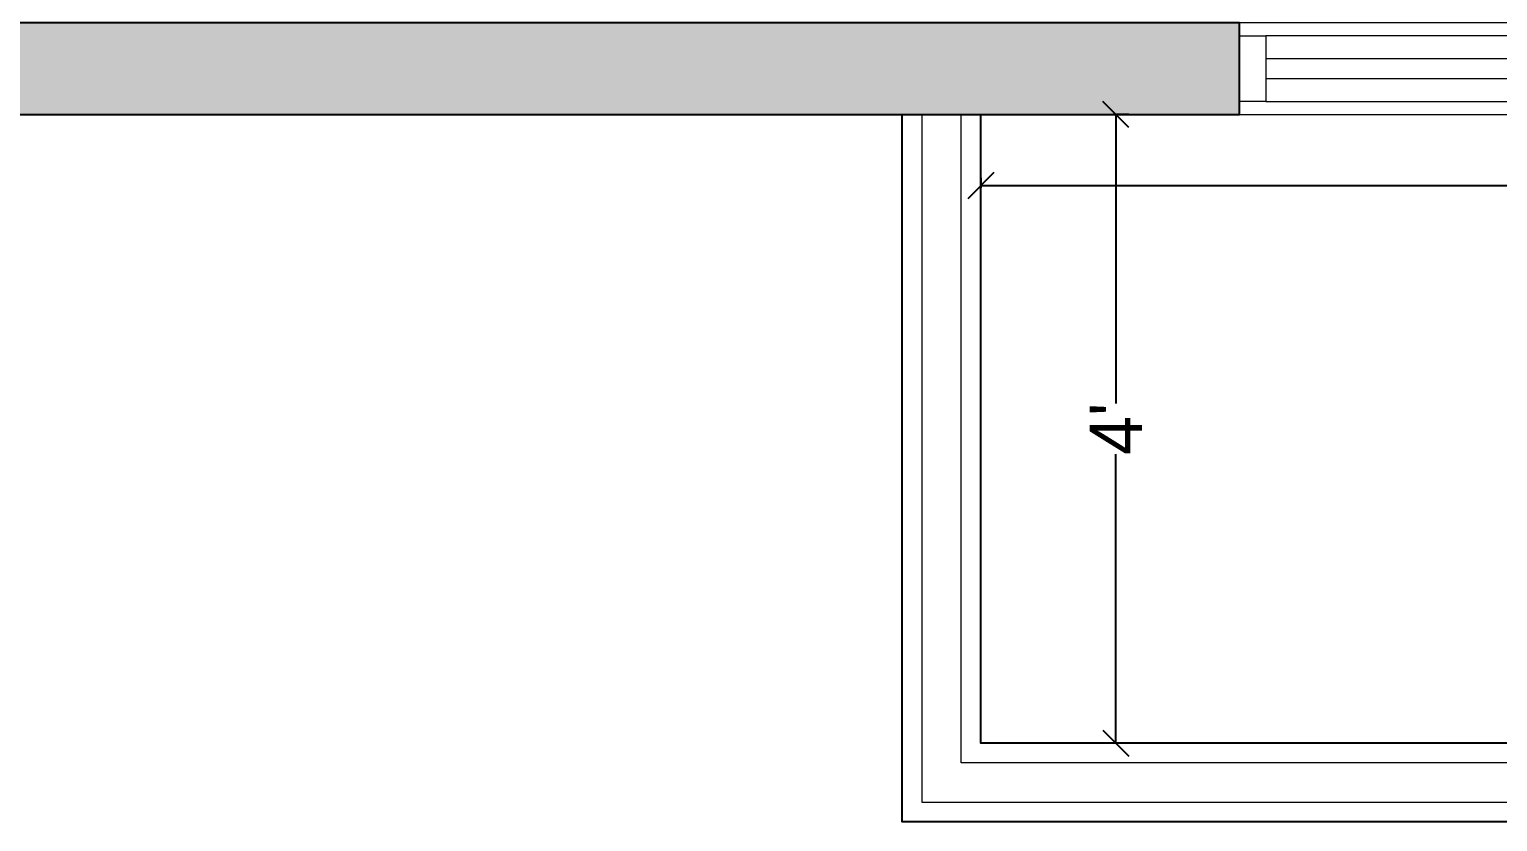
# Model space of a CAD drawing. Header units: inches. Extents: x 18646 to 39869, y 2287 to 7833.
# Drawn here: x 20604 to 20716, y 3786.6 to 3847.1 of the extents above; entities that cross this region are included whole.
import ezdxf

# ---------------------------------------------------------------- set-up
doc = ezdxf.new("R2010")
doc.units = ezdxf.units.IN
doc.header["$LTSCALE"] = 1.5
doc.header["$MEASUREMENT"] = 0
doc.header["$PDMODE"] = 3
doc.header["$PDSIZE"] = 4
doc.linetypes.add('HIDDEN', pattern=[0.375, 0.25, -0.125])
for name, color, linetype in [('A-WALL', 4, 'Continuous'), ('A-WALL-EXTR', 2, 'Continuous'), ('I-FNSH-DIMS', 7, 'Continuous'), ('I-GLAZ', 6, 'Continuous'), ('WALL', 4, 'Continuous')]:
    doc.layers.add(name, color=color, linetype=linetype)
doc.styles.add('3 by 16', font='GOTHIC.TTF', dxfattribs={"height": 4})
doc.dimstyles.new('3 by 16', dxfattribs={"dimtxt": 4, "dimasz": 2, "dimexe": 0.18, "dimexo": 0.0625, "dimgap": 0.09, "dimtad": 0, "dimtoh": 1, "dimdec": 0, "dimzin": 0, "dimdsep": 46, "dimlunit": 4, "dimtxsty": '3 by 16', "dimblk": 'OBLIQUE', "dimcen": 0.09, "dimclrd": 256, "dimclrt": 256, "dimadec": 0, "dimazin": 0, "dimtfac": 1, "dimtdec": 0, "dimtofl": 0, "dimtmove": 0, "dimatfit": 3, "dimldrblk": 'OBLIQUE', "dimfxl": 1, "dimfxlon": 1, "dimtolj": 1, "dimtzin": 0, "dimlwd": -1, "dimarcsym": 0})

# ---------------------------------------------------------------- blocks, each defined once
blk = doc.blocks.new('_Oblique')
at = {"color": 0, "linetype": 'ByBlock', "lineweight": -2}
blk.add_line((-0.5, -0.5), (0.5, 0.5), dxfattribs=at)
blk = doc.blocks.new('*D55')
at = {"layer": 'Defpoints', "color": 0, "lineweight": 5, "transparency": 16777216}
for p in [(20686.9, 3840.62), (20692.78, 3840.62), (20689.21, 3792.62)]:
    blk.add_point(p, dxfattribs=at)
at = {"layer": 'I-FNSH-DIMS', "color": 0, "lineweight": -2, "transparency": 16777216}
for p, q in [((20687.9, 3840.62), (20686.72, 3840.62)), ((20687.9, 3792.62), (20686.72, 3792.62))]:
    blk.add_line(p, q, dxfattribs=at)
at = {"layer": 'I-FNSH-DIMS', "transparency": 16777216}
for p, q in [((20686.9, 3840.62), (20686.9, 3818.56)), ((20686.9, 3792.62), (20686.9, 3814.68))]:
    blk.add_line(p, q, dxfattribs=at)
at = {"layer": 'I-FNSH-DIMS', "transparency": 16777216, "xscale": 2, "yscale": 2, "zscale": 2}
for p, rotation in [((20686.9, 3840.62), 90), ((20686.9, 3792.62), 270)]:
    blk.add_blockref('_Oblique', p, dxfattribs=dict(at, rotation=rotation))
at = {"layer": 'I-FNSH-DIMS', "lineweight": 5, "transparency": 16777216, "insert": (20686.9, 3816.62), "char_height": 4, "attachment_point": 5, "rotation": 90, "style": '3 by 16'}
blk.add_mtext("\\A1;4'", dxfattribs=at)
blk = doc.blocks.new('*D56')
at = {"layer": 'Defpoints', "color": 0, "lineweight": 5, "transparency": 16777216}
for p in [(20676.6, 3835.85), (20784.19, 3835.85), (20784.19, 3835.19)]:
    blk.add_point(p, dxfattribs=at)
at = {"layer": 'I-FNSH-DIMS', "color": 0, "lineweight": -2, "transparency": 16777216}
for p, q in [((20676.6, 3835.79), (20676.6, 3835.01)), ((20784.19, 3835.79), (20784.19, 3835.01))]:
    blk.add_line(p, q, dxfattribs=at)
at = {"layer": 'I-FNSH-DIMS', "transparency": 16777216}
for p, q in [((20676.6, 3835.19), (20728.52, 3835.19)), ((20784.19, 3835.19), (20732.27, 3835.19))]:
    blk.add_line(p, q, dxfattribs=at)
at = {"layer": 'I-FNSH-DIMS', "transparency": 16777216, "xscale": 2, "yscale": 2, "zscale": 2, "rotation": 180}
blk.add_blockref('_Oblique', (20676.6, 3835.19), dxfattribs=at)
at = {"layer": 'I-FNSH-DIMS', "transparency": 16777216, "xscale": 2, "yscale": 2, "zscale": 2}
blk.add_blockref('_Oblique', (20784.19, 3835.19), dxfattribs=at)
at = {"layer": 'I-FNSH-DIMS', "lineweight": 5, "transparency": 16777216, "insert": (20730.39, 3835.19), "char_height": 4, "attachment_point": 5, "style": '3 by 16'}
blk.add_mtext("\\A1;9'", dxfattribs=at)

msp = doc.modelspace()

# ---------------------------------------------------------------- hatches: boundary and pattern name
at = {"layer": 'A-WALL', "lineweight": 5, "transparency": 33554636}
h = msp.add_hatch(color=8, dxfattribs=at)
h.dxf.hatch_style = 1
h.paths.add_polyline_path([(20467.35, 3883.24), (20467.35, 3840.62), (20696.34, 3840.62), (20696.34, 3847.62), (20474.35, 3847.62), (20474.35, 3883.24)])

# ---------------------------------------------------------------- linework, layer by layer
msp.add_lwpolyline([(20672.1, 3840.62), (20672.1, 3788.12), (20788.69, 3788.12), (20788.69, 3840.62), (20785.69, 3840.62), (20785.69, 3791.12), (20675.1, 3791.12), (20675.1, 3840.62)], close=True, dxfattribs=at)
at = {"layer": 'A-WALL-EXTR', "color": 8, "linetype": 'HIDDEN', "lineweight": 5, "ltscale": 0.1, "transparency": 33554636}
msp.add_lwpolyline([(20790.21, 3840.62), (20790.21, 3786.62), (20670.63, 3786.62), (20670.63, 3840.62)], dxfattribs=at)
at = {"layer": 'I-GLAZ', "color": 6, "lineweight": 5, "ltscale": 0.05, "transparency": 33554636}
for points in [[(20768.34, 3840.62), (20768.34, 3847.62), (20696.34, 3847.62), (20696.34, 3840.62)], [(20698.34, 3846.62), (20698.34, 3841.62), (20696.34, 3841.62), (20696.34, 3846.62)], [(20698.34, 3846.62), (20698.34, 3841.62), (20766.34, 3841.62), (20766.34, 3846.62)], [(20766.34, 3844.87), (20698.34, 3844.87), (20698.34, 3843.37), (20766.34, 3843.37)]]:
    msp.add_lwpolyline(points, close=True, dxfattribs=at)
at = {"layer": 'WALL', "ltscale": 0.1, "transparency": 33554636}
for points in [[(20467.35, 3883.24), (20467.35, 3840.62), (20696.34, 3840.62), (20696.34, 3847.62), (20474.35, 3847.62), (20474.35, 3883.24), (20467.35, 3883.24)], [(20790.19, 3840.62), (20790.19, 3786.62), (20670.6, 3786.62), (20670.6, 3840.62)], [(20784.19, 3840.62), (20784.19, 3792.62), (20676.6, 3792.62), (20676.6, 3840.62)]]:
    msp.add_lwpolyline(points, dxfattribs=at)

# ---------------------------------------------------------------- dimensions: what is measured, and where the dimension line sits
at = {"layer": 'I-FNSH-DIMS', "lineweight": 5, "transparency": 33554636}
for base, p1, p2, angle, picture, middle in [((20686.9, 3840.62), (20689.21, 3792.62), (20692.78, 3840.62), 90, '*D55', (20686.9, 3816.62)), ((20784.19, 3835.19), (20676.6, 3835.85), (20784.19, 3835.85), 180, '*D56', (20730.39, 3835.19))]:
    dim = msp.add_linear_dim(base=base, p1=p1, p2=p2, angle=angle, dimstyle='3 by 16', dxfattribs=at)
    dim.commit()
    dim.dimension.update_dxf_attribs({"geometry": picture, "text_midpoint": middle})

doc.saveas('drawing.dxf')
